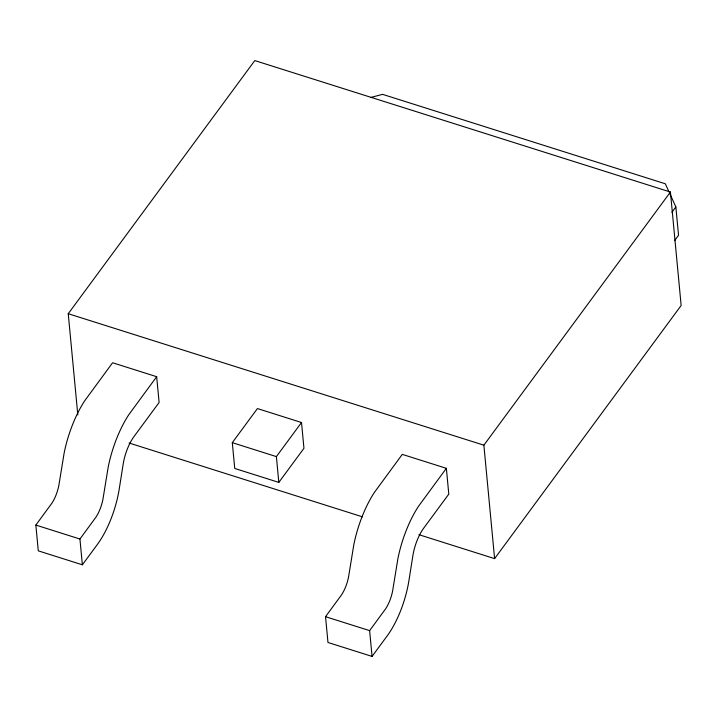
<?xml version="1.0" encoding="UTF-8"?>
<svg xmlns="http://www.w3.org/2000/svg" width="717" height="717" viewBox="0 0 717 717"><rect width="100%" height="100%" fill="white"/><g stroke="black" fill="none" stroke-linecap="round" stroke-linejoin="round"><path stroke-width="1.08" d="M77.812 414.928L68.24 313.714L254.786 60.578L670.422 192.039L681.15 305.487L494.605 558.624L418.934 534.694M35.85 525.068L51.902 503.182A21.528 8.183 -72.4 0 0 58.821 485.588L64.118 453.18A64.127 24.369 -72.4 0 1 84.723 400.767L112.587 362.757L156.673 376.703L159.111 402.479L133.98 436.581A28.384 10.791 -72.4 0 0 123.207 463.98L119.237 488.976A57.27 21.77 -72.4 0 1 97.503 544.257L82.374 564.799L38.288 550.853L35.85 525.068L79.937 539.014L82.374 564.799M156.673 376.703L128.8 414.704A64.127 24.369 -72.4 0 0 108.195 467.117L102.898 499.534A21.528 8.183 -72.4 0 1 95.979 517.127L79.937 539.014M232.299 442.667L257.43 408.565L301.516 422.51L303.954 448.295L278.823 482.398L234.737 468.452L232.299 442.667L276.386 456.612L278.823 482.398M276.386 456.612L301.516 422.51M325.536 616.692L341.588 594.805A21.528 8.183 -72.4 0 0 348.507 577.212L353.804 544.803A64.127 24.369 -72.4 0 1 374.408 492.391L402.273 454.381L446.359 468.326L448.797 494.112L423.666 528.205A28.384 10.791 -72.4 0 0 412.893 555.603L408.923 580.6A57.27 21.77 -72.4 0 1 387.189 635.889L372.06 656.422L327.974 642.477L325.536 616.692L369.622 630.637L372.06 656.422M446.359 468.326L418.486 506.327A64.127 24.369 -72.4 0 0 397.89 558.74L392.584 591.158A21.528 8.183 -72.4 0 1 385.674 608.751L369.622 630.637M494.605 558.624L483.876 445.176L670.422 192.039M671.901 212.277L675.853 206.917L669.902 193.841M674.589 240.634L678.533 235.275L675.853 206.917M370.823 97.449L382.582 94.357L665.322 183.785L668.979 191.833M68.24 313.714L483.876 445.176M129.06 443.007L362.452 516.823"/></g></svg>
